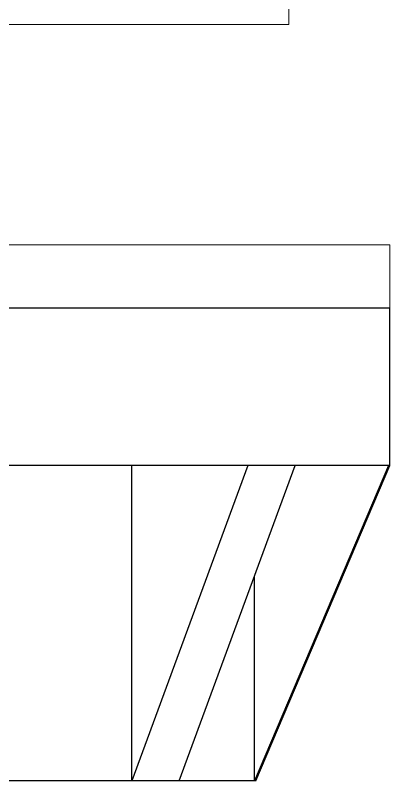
# Model space of a CAD drawing. Header units: millimetres. Extents: x 240 to 1080, y -29 to 565.
# Drawn here: x 634.72 to 646.61, y 176.54 to 200.82 of the extents above; entities that cross this region are included whole.
import ezdxf

# ---------------------------------------------------------------- set-up
doc = ezdxf.new("R2010")
doc.units = ezdxf.units.MM
doc.header["$LTSCALE"] = 0.75

msp = doc.modelspace()

# ---------------------------------------------------------------- linework, layer by layer
at = {"color": 7, "linetype": 'Continuous', "lineweight": 18}
for p, q in [((643.415, 201.537), (643.415, 200.537)), ((643.415, 200.537), (594.815, 200.537)), ((646.615, 193.537), (593.068, 193.537)), ((646.615, 191.537), (646.615, 193.537)), ((646.615, 191.537), (593.068, 191.537))]:
    msp.add_line(p, q, dxfattribs=at)
at = {"color": 7, "linetype": 'Continuous'}
for p, q in [((594.865, 191.537), (646.615, 191.537)), ((646.615, 186.537), (646.615, 191.537)), ((646.615, 186.537), (594.865, 186.537)), ((638.425, 176.537), (638.425, 186.537)), ((642.112, 186.537), (638.425, 176.537)), ((639.925, 176.537), (643.612, 186.537)), ((646.574, 186.537), (642.317, 176.537)), ((642.365, 176.537), (646.615, 186.537)), ((642.317, 176.537), (642.317, 183.024)), ((642.365, 176.537), (598.237, 176.537))]:
    msp.add_line(p, q, dxfattribs=at)

doc.saveas('drawing.dxf')
